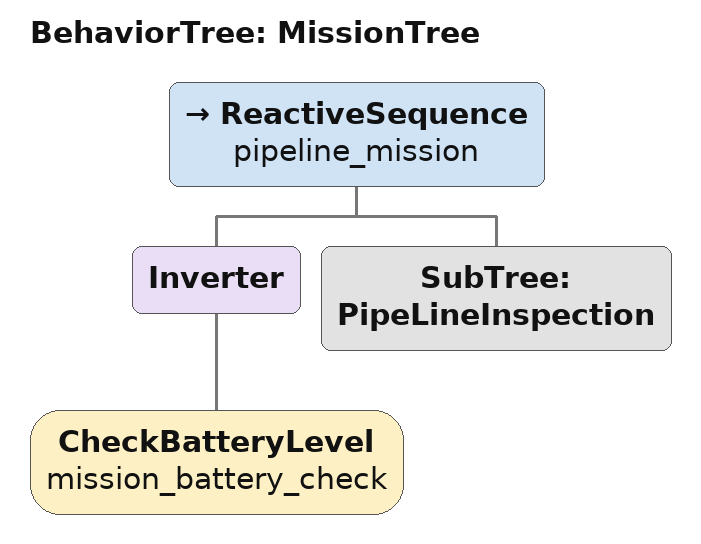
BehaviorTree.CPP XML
<?xml version="1.0" encoding="UTF-8"?>
<root BTCPP_format="4" main_tree_to_execute="MissionTree">
    <!-- Include the existing behavior trees -->
    <include path="PipeLineInspection.xml"/>

    <BehaviorTree ID="MissionTree">
        <ReactiveSequence name="pipeline_mission">
            <Inverter>
                <CheckBatteryLevel name="mission_battery_check"/>
            </Inverter>
            <!-- Run inspection mission as a subtree -->
            <SubTree ID="PipeLineInspection"/>
        </ReactiveSequence>
    </BehaviorTree>

</root>
